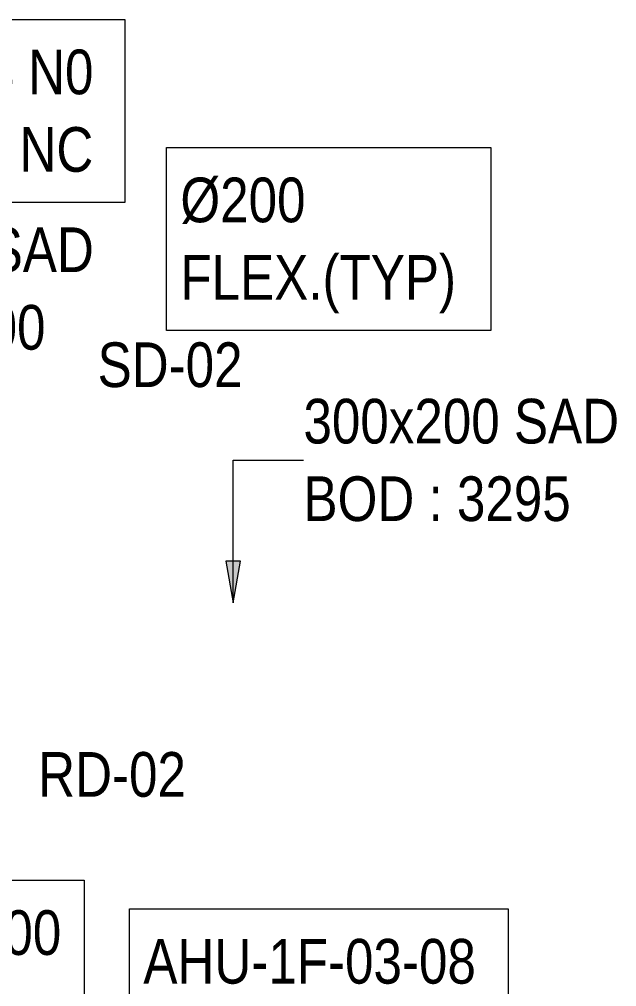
# Model space of a CAD drawing. Header units: inches. Extents: x -83664 to 20107, y -47222 to 19398.
# Drawn here: x 16359 to 19569, y -9210 to -4011 of the extents above; entities that cross this region are included whole.
import ezdxf

# ---------------------------------------------------------------- set-up
doc = ezdxf.new("R2010")
doc.units = ezdxf.units.IN
doc.header["$MEASUREMENT"] = 0
doc.layers.add('G-ANNO-TEXT', color=7, linetype='Continuous', lineweight=9)
doc.layers.add('M-HVAC-DUCT-IDEN', color=7, linetype='Continuous', lineweight=18)
doc.styles.add('Arial Narrow_21', font='ARIALN.TTF', dxfattribs={"height": 240})

msp = doc.modelspace()

# ---------------------------------------------------------------- hatches: boundary and pattern name
at = {"layer": 'M-HVAC-DUCT-IDEN', "lineweight": 9}
msp.add_hatch(color=256, dxfattribs=at).paths.add_polyline_path([(17507.6, -7147.3), (17547.3, -6922.3), (17467.9, -6922.3)])

# ---------------------------------------------------------------- linework, layer by layer
at = {"layer": 'G-ANNO-TEXT', "flags": 128}
for points in [[(14741, -4010.8), (16925, -4010.8), (16925, -4994.8), (14741, -4994.8)], [(17149.3, -4698.9), (18892.3, -4698.9), (18892.3, -5682.9), (17149.3, -5682.9)], [(15760.2, -8636.5), (16707.4, -8636.5), (16707.4, -9620.5), (15760.2, -9620.5)], [(16950.5, -8790.8), (18986, -8790.8), (18986, -9357.8), (16950.5, -9357.8)]]:
    msp.add_lwpolyline(points, close=True, dxfattribs=at)
at = {"layer": 'M-HVAC-DUCT-IDEN', "lineweight": 9}
for p, q in [((17507.6, -6379.9), (17885.9, -6379.9)), ((17507.6, -7147.3), (17507.6, -6379.9)), ((17547.3, -6922.3), (17467.9, -6922.3)), ((17467.9, -6922.3), (17507.6, -7147.3)), ((17507.6, -7147.3), (17547.3, -6922.3))]:
    msp.add_line(p, q, dxfattribs=at)

# ---------------------------------------------------------------- texts
at = {"layer": 'G-ANNO-TEXT', "char_height": 240, "attachment_point": 1, "style": 'Arial Narrow_21'}
for s, insert, width in [('225x225  04 N0', (14816, -4173.2), 2441.138), ('SD-02     20 NC', (14816, -4589.9), 2453.164), ('Ø200', (17224.3, -4861.3), 841.772), ('FLEX.(TYP)', (17224.3, -5278.1), 1875.949), ('SD-02', (16779.5, -5747), 986.076), ('RD-02', (16460.2, -7949), 1010.126), ('Ø 200', (15835.2, -8799), 937.974), ('AHU-1F-03-08', (17025.5, -8953.2), 2272.784)]:
    msp.add_mtext(s, dxfattribs=dict(at, insert=insert, width=width))
at = {"layer": 'M-HVAC-DUCT-IDEN', "lineweight": 9, "char_height": 240, "attachment_point": 1, "style": 'Arial Narrow_21'}
for s, insert, width in [('200x200 SAD', (15063, -5129.1), 2128.48), ('BOD : 3500', (15063, -5545.8), 1803.797), ('300x200 SAD', (17885.9, -6050.3), 2128.48), ('BOD : 3295', (17885.9, -6467.1), 1803.797)]:
    msp.add_mtext(s, dxfattribs=dict(at, insert=insert, width=width))

doc.saveas('drawing.dxf')
